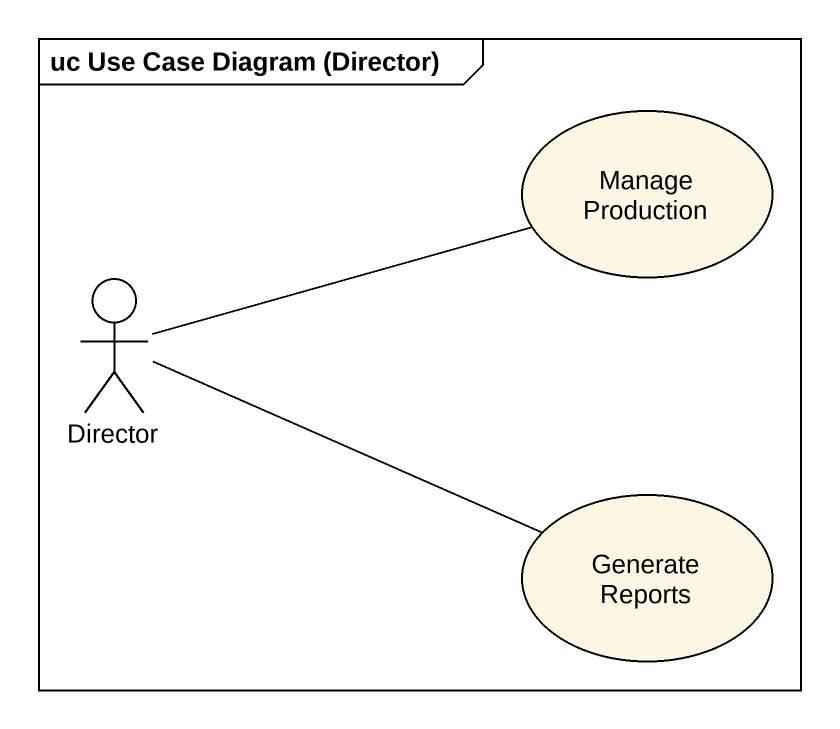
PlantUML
@startuml
mainframe uc Use Case Diagram (Director)
usecase "Manage Production" as Manage_Production
actor Director
usecase "Generate Reports" as Generate_Reports
Director -right- Manage_Production
Director -right- Generate_Reports
@enduml
